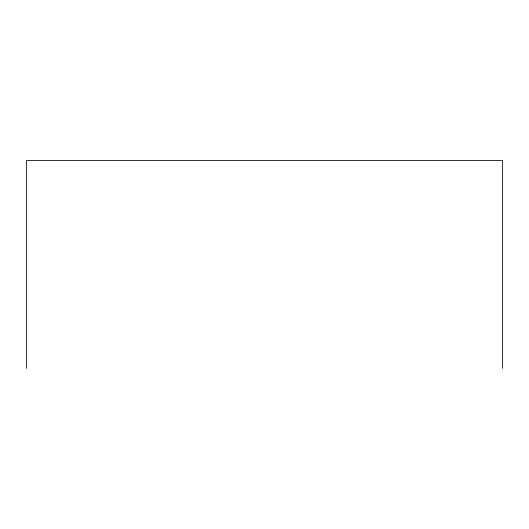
<?xml version="1.0" encoding="UTF-8"?>
<svg xmlns="http://www.w3.org/2000/svg" width="529" height="529" viewBox="0 0 529 529"><rect width="100%" height="100%" fill="white"/><g stroke="black" fill="none" stroke-linecap="round" stroke-linejoin="round"><path stroke-width="0.79" d="M502.55 368.402L502.55 160.598L26.45 160.598L26.45 368.402"/></g></svg>
